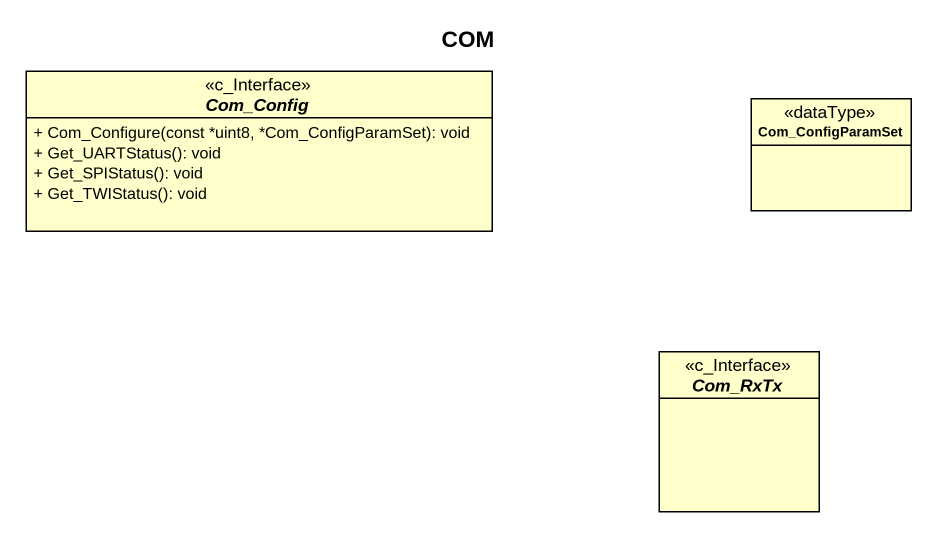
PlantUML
@startuml
title COM
hide circle
hide empty members
skinparam classAttributeIconSize 0
interface Com_Config <<c_Interface>> {
  + Com_Configure(const *uint8, *Com_ConfigParamSet): void
  + Get_UARTStatus(): void
  + Get_SPIStatus(): void
  + Get_TWIStatus(): void
}
class Com_ConfigParamSet <<dataType>>
interface Com_RxTx <<c_Interface>>
@enduml
